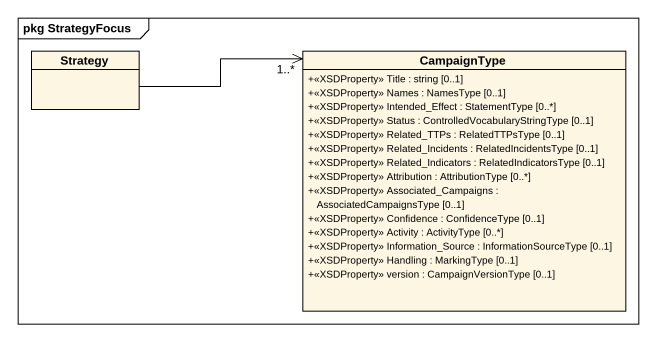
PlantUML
@startuml
mainframe pkg StrategyFocus
hide circle
hide empty members
skinparam classAttributeIconSize 0
class Strategy
class CampaignType {
  +<<XSDProperty>> Title : string [0..1]
  +<<XSDProperty>> Names : NamesType [0..1]
  +<<XSDProperty>> Intended_Effect : StatementType [0..*]
  +<<XSDProperty>> Status : ControlledVocabularyStringType [0..1]
  +<<XSDProperty>> Related_TTPs : RelatedTTPsType [0..1]
  +<<XSDProperty>> Related_Incidents : RelatedIncidentsType [0..1]
  +<<XSDProperty>> Related_Indicators : RelatedIndicatorsType [0..1]
  +<<XSDProperty>> Attribution : AttributionType [0..*]
  +<<XSDProperty>> Associated_Campaigns : AssociatedCampaignsType [0..1]
  +<<XSDProperty>> Confidence : ConfidenceType [0..1]
  +<<XSDProperty>> Activity : ActivityType [0..*]
  +<<XSDProperty>> Information_Source : InformationSourceType [0..1]
  +<<XSDProperty>> Handling : MarkingType [0..1]
  +<<XSDProperty>> version : CampaignVersionType [0..1]
}
CampaignType "1..*" <-left- Strategy
@enduml
